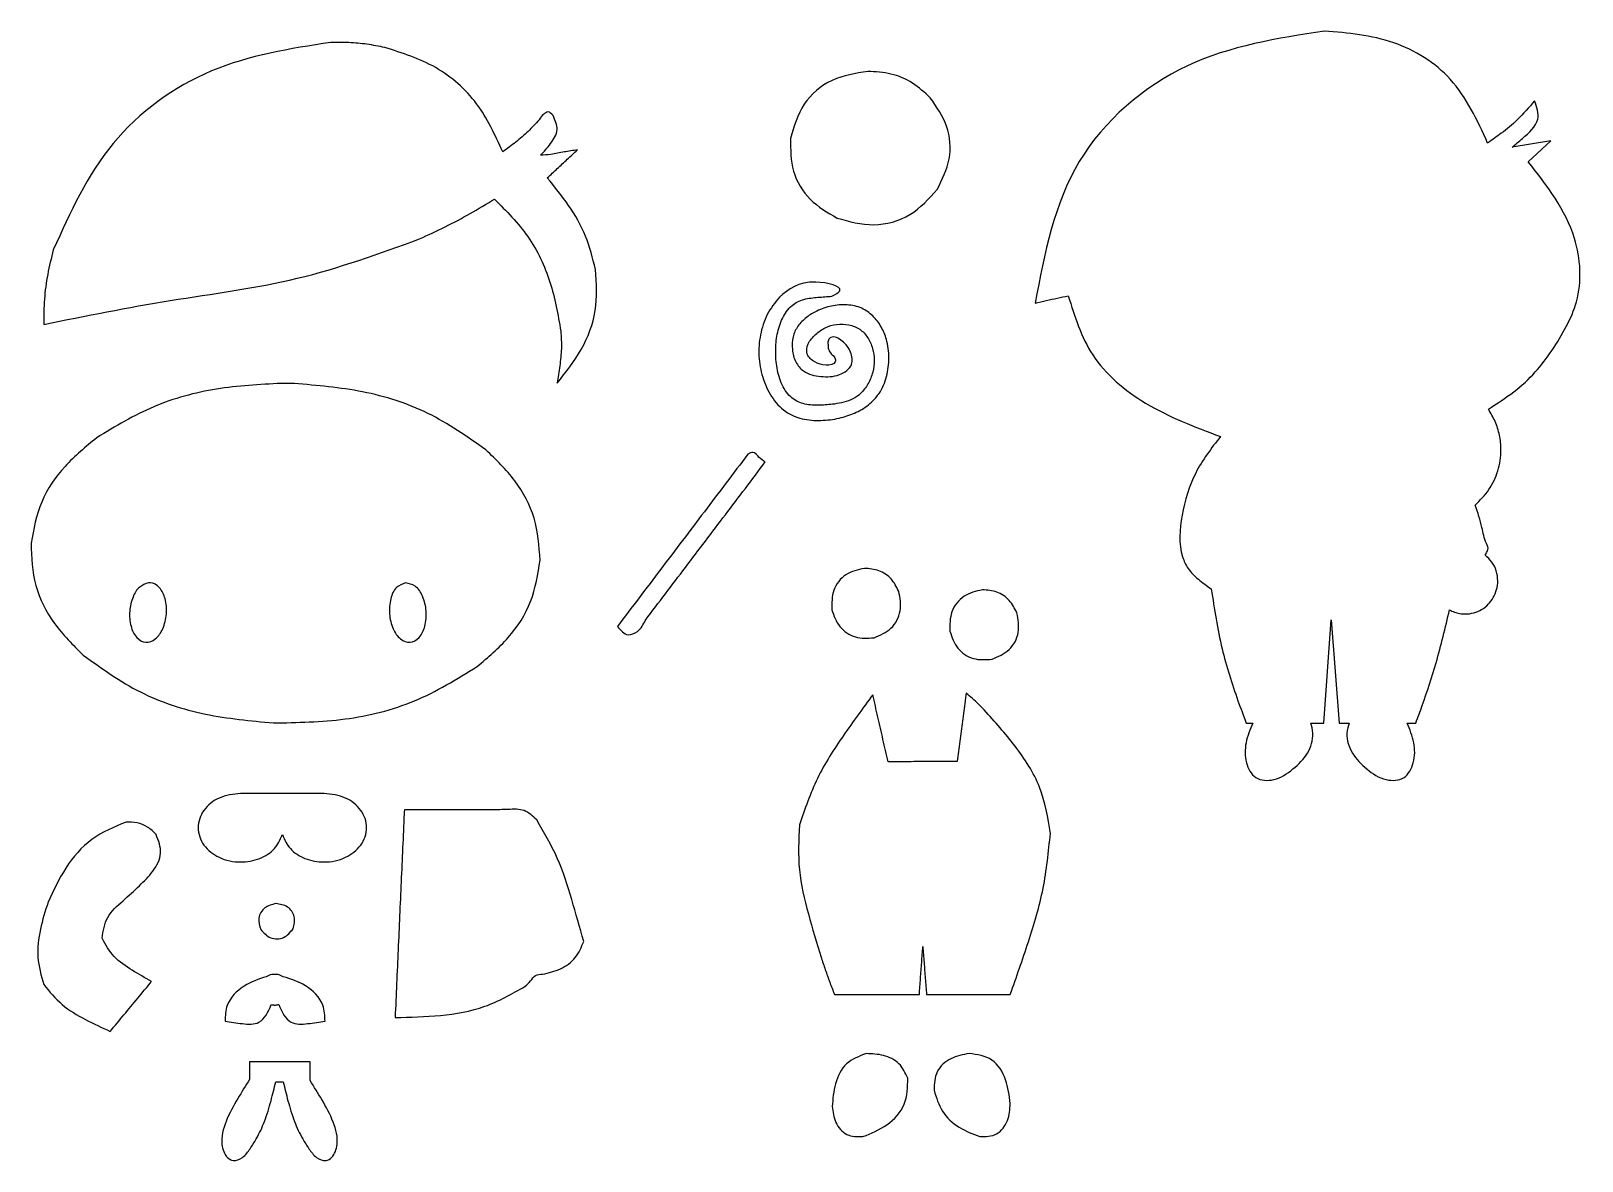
# Model space of a CAD drawing. Extents: x 19 to 582, y 210 to 621.
import ezdxf

# ---------------------------------------------------------------- set-up
doc = ezdxf.new("R2010")
doc.units = 0
doc.layers.add('Layer_1', color=7, linetype='CONTINUOUS')

msp = doc.modelspace()

# ---------------------------------------------------------------- linework, layer by layer
at = {"layer": 'Layer_1', "color": 7}
for points in [[(488.742706, 621.381189), (488.742706, 621.381189)], [(127.467706, 617.256185), (127.467706, 617.256185)], [(322.733066, 606.690717), (322.733066, 606.690717)], [(562.817706, 573.806193), (570.992706, 581.406193), (556.967706, 579.081193)], [(290.575506, 524.614196), (290.575506, 524.614196)], [(109.52485, 493.234764), (109.52485, 493.234764)], [(279.127042, 467.452724), (279.127042, 467.452724)], [(321.468842, 425.978908), (321.468842, 425.978908)], [(61.224848, 420.734764), (61.224848, 420.734764)], [(154.64985, 420.734764), (154.64985, 420.734764)], [(364.389338, 418.166404), (364.389338, 418.166404)], [(483.742706, 369.731196), (488.542706, 369.731196), (491.217706, 407.281196), (494.117706, 369.731196), (497.692706, 369.731196)], [(358.078418, 377.70262), (358.078418, 377.70262)], [(460.267706, 369.731196), (462.692706, 369.731196)], [(518.767706, 369.731196), (521.967706, 369.731196)], [(125.050802, 344.152276), (94.73385, 344.152276)], [(53.060562, 333.695476), (53.060562, 333.695476)], [(154.23913, 338.188308), (154.19985, 337.389276), (154.16417, 336.663308), (154.16413, 336.66334)], [(107.519914, 304.04282), (107.519914, 304.04282)], [(107.12485, 278.320476), (107.12485, 278.320476)], [(322.203418, 249.495476), (322.203418, 249.495476)], [(359.603418, 249.520476), (359.603418, 249.520476)], [(97.967706, 246.566908), (97.967706, 240.141908)], [(119.992706, 239.691908), (119.992706, 246.566908), (97.967706, 246.566908), (97.967706, 246.566908)], [(107.492706, 239.291908), (110.217706, 239.291908)]]:
    msp.add_lwpolyline(points, dxfattribs=at)
for points, knots in [([(488.742706, 621.381189), (471.631788, 618.71014), (437.055674, 613.312739), (393.766129, 576.127701), (387.012267, 540.496631), (383.592706, 522.456196)], [0, 0, 0, 0, 51.438765, 103.94256, 157.7889, 157.7889, 157.7889, 157.7889]), ([(548.067706, 580.631193), (544.284432, 588.934878), (537.056341, 604.799393), (514.010666, 619.182482), (497.282478, 620.638096), (488.742706, 621.381189)], [0, 0, 0, 0, 26.883166, 51.36134, 76.88985, 76.88985, 76.88985, 76.88985]), ([(127.467706, 617.256185), (112.680746, 614.937091), (83.127291, 610.302111), (45.169275, 582.699006), (32.79633, 555.408926), (26.617705, 541.781196)], [0, 0, 0, 0, 44.537582, 89.013526, 133.376774, 133.376774, 133.376774, 133.376774]), ([(147.142706, 615.381185), (144.989443, 615.810482), (140.673479, 616.670958), (134.081847, 617.260144), (129.672469, 617.257505), (127.467706, 617.256185)], [0, 0, 0, 0, 6.58355, 13.195952, 19.808797, 19.808797, 19.808797, 19.808797]), ([(190.017706, 577.456193), (187.240892, 583.538341), (181.700731, 595.673139), (166.212089, 609.351454), (153.505832, 613.369167), (147.142706, 615.381185)], [0, 0, 0, 0, 19.917297, 39.738, 59.621184, 59.621184, 59.621184, 59.621184]), ([(322.733066, 606.690717), (318.271073, 605.991298), (309.362508, 604.594879), (298.411534, 595.352783), (295.887382, 586.675739), (294.625402, 582.337549)], [0, 0, 0, 0, 13.395237, 26.744176, 40.091073, 40.091073, 40.091073, 40.091073]), ([(345.451626, 597.074605), (343.3781, 598.9981), (339.230011, 602.846054), (331.218945, 606.198848), (325.564573, 606.526593), (322.733066, 606.690717)], [0, 0, 0, 0, 8.442522, 16.889269, 25.361872, 25.361872, 25.361872, 25.361872]), ([(347.980162, 563.769381), (349.761366, 567.370637), (353.32483, 574.575285), (352.338469, 587.209472), (347.74508, 593.789321), (345.451626, 597.074605)], [0, 0, 0, 0, 11.908984, 23.825029, 35.707504, 35.707504, 35.707504, 35.707504]), ([(565.142706, 596.006193), (563.096469, 593.61757), (559.411604, 589.316137), (553.449611, 584.41909), (549.731096, 581.801921), (548.067706, 580.631193)], [0, 0, 0, 0, 9.4169, 16.957957, 23.061582, 23.061582, 23.061582, 23.061582]), ([(556.967706, 579.081193), (558.189335, 580.138668), (561.615, 583.104019), (567.746242, 588.325851), (565.926883, 593.692898), (565.142706, 596.006193)], [0, 0, 0, 0, 4.9596, 13.90761, 20.685951, 20.685951, 20.685951, 20.685951]), ([(203.242706, 589.131193), (201.927746, 587.678606), (199.290711, 584.765572), (194.812167, 580.907617), (191.616058, 578.60681), (190.017706, 577.456193)], [0, 0, 0, 0, 5.873675, 11.779127, 17.686775, 17.686775, 17.686775, 17.686775]), ([(208.317706, 590.631193), (207.735883, 591.276447), (206.662543, 592.466804), (204.492173, 590.965684), (203.694556, 589.794608), (203.242706, 589.131193)], [0, 0, 0, 0, 2.249813, 4.150429, 6.634163, 6.634163, 6.634163, 6.634163]), ([(203.767706, 576.231193), (205.020104, 577.562823), (207.528508, 580.22992), (210.645026, 585.411996), (209.079666, 588.922439), (208.317706, 590.631193)], [0, 0, 0, 0, 5.574509, 11.16508, 16.467276, 16.467276, 16.467276, 16.467276]), ([(294.625402, 582.337549), (294.633628, 578.307716), (294.650058, 570.258892), (301.153833, 559.415557), (308.073948, 555.37929), (311.533418, 553.3615)], [0, 0, 0, 0, 11.936522, 23.840931, 35.741297, 35.741297, 35.741297, 35.741297]), ([(217.142706, 578.156193), (215.565742, 577.918777), (212.335396, 577.432438), (207.926088, 576.418637), (205.010109, 576.287196), (203.767706, 576.231193)], [0, 0, 0, 0, 4.785118, 9.802114, 13.526556, 13.526556, 13.526556, 13.526556]), ([(571.567706, 505.306196), (575.093803, 510.971671), (582.743721, 523.263002), (581.275612, 550.247021), (569.632173, 565.108391), (562.817706, 573.806193)], [0, 0, 0, 0, 19.703387, 42.746788, 75.264787, 75.264787, 75.264787, 75.264787]), ([(223.717706, 534.656196), (222.692997, 538.777617), (220.642585, 547.024461), (214.246767, 558.164121), (208.877155, 564.709126), (206.192706, 567.981193)], [0, 0, 0, 0, 12.688619, 25.389554, 38.087109, 38.087109, 38.087109, 38.087109]), ([(159.749642, 545.754108), (162.865379, 547.19369), (169.098496, 550.073612), (178.190618, 554.918759), (184.059826, 558.477746), (186.992706, 560.256193)], [0, 0, 0, 0, 10.29543, 20.596286, 30.885043, 30.885043, 30.885043, 30.885043]), ([(186.992706, 560.256193), (191.312623, 555.929933), (199.987153, 547.242666), (207.948949, 530.314145), (210.07958, 518.250578), (211.142706, 512.231196)], [0, 0, 0, 0, 18.237509, 36.621494, 54.930039, 54.930039, 54.930039, 54.930039]), ([(311.533418, 553.3615), (315.953512, 552.13255), (324.787393, 549.676405), (338.770551, 553.572462), (344.913755, 560.374243), (347.980162, 563.769381)], [0, 0, 0, 0, 13.602833, 27.186256, 40.723807, 40.723807, 40.723807, 40.723807]), ([(23.142705, 514.706196), (38.431928, 517.778572), (69.026948, 523.926656), (115.660669, 529.736284), (145.06931, 540.420643), (159.749642, 545.754108)], [0, 0, 0, 0, 46.804337, 93.659416, 140.36186, 140.36186, 140.36186, 140.36186]), ([(26.617705, 541.781196), (25.880272, 538.82854), (24.405397, 532.923193), (23.230534, 523.841504), (23.171989, 517.752138), (23.142705, 514.706196)], [0, 0, 0, 0, 9.125612, 18.251334, 27.384612, 27.384612, 27.384612, 27.384612]), ([(209.842706, 493.331196), (212.948304, 497.279457), (219.142096, 505.153853), (224.744282, 519.57301), (224.059898, 529.628467), (223.717706, 534.656196)], [0, 0, 0, 0, 15.052558, 30.020762, 44.988965, 44.988965, 44.988965, 44.988965]), ([(309.660394, 524.943444), (310.917212, 525.629291), (315.486998, 528.123028), (299.558928, 532.044174), (293.976352, 527.426956), (290.575506, 524.614196)], [0, 0, 0, 0, 3.493937, 12.703944, 27.060364, 27.060364, 27.060364, 27.060364]), ([(290.575506, 524.614196), (288.980954, 522.587556), (285.751214, 518.482629), (283.426363, 510.912841), (282.819903, 503.114554), (284.253124, 495.427658), (287.37353, 488.380648), (292.297616, 482.747841), (298.884274, 479.997554), (305.634458, 479.547916), (312.08047, 480.357835), (317.97643, 482.245563), (323.065013, 485.167508), (327.34432, 489.66874), (329.81959, 495.736625), (330.651516, 502.501575), (329.910584, 508.724361), (327.7501, 513.913795), (324.747634, 517.907078), (320.492557, 520.966178), (315.120258, 522.081173), (309.496524, 521.560171), (304.475138, 519.90088), (300.337813, 517.355091), (297.180042, 514.24275), (295.200017, 510.129419), (295.108254, 505.52204), (296.17577, 501.018149), (299.668413, 496.82484), (305.752686, 495.470939), (312.051189, 495.631077), (317.63861, 499.341176), (316.652135, 505.07097), (314.04234, 508.515272), (310.066247, 510.8548), (308.15011, 508.939919), (308.29826, 507.319402), (308.319477, 505.565136), (309.370768, 503.901006), (310.923063, 502.876245), (311.166879, 500.140711), (306.961869, 499.565232), (303.556962, 500.68784), (300.070789, 503.538414), (300.807201, 508.010031), (303.630578, 511.100638), (307.156381, 513.699809), (311.427821, 514.904874), (315.803202, 514.745755), (319.940375, 513.221876), (322.908514, 509.977559), (324.577844, 505.99342), (325.287697, 501.640922), (324.706837, 497.18617), (322.945469, 493.028753), (320.489647, 489.621627), (317.337191, 487.418019), (314.035124, 486.276778), (309.965758, 485.598892), (305.24197, 485.168237), (299.926549, 485.367813), (294.681141, 487.651097), (291.231508, 492.671113), (289.534864, 498.743781), (289.067194, 505.006688), (289.609322, 511.167561), (291.39791, 516.902552), (294.604816, 521.734411), (299.556488, 524.100985), (304.590571, 524.533207), (307.980475, 524.807509), (309.660394, 524.943444)], [0, 0, 0, 0, 7.678515, 15.552713, 23.307944, 30.978519, 38.745819, 46.240547, 52.780254, 59.580849, 66.337749, 72.167396, 78.04829, 83.765636, 90.456029, 97.313146, 104.056649, 108.998653, 114.014292, 118.873782, 124.373872, 130.05736, 135.67159, 140.078842, 144.532393, 148.807033, 153.395588, 158.089907, 162.452633, 168.971854, 175.787836, 181.556113, 186.000126, 191.095348, 195.357203, 196.643832, 198.303846, 199.976443, 201.888592, 203.923185, 205.330787, 208.889713, 213.195935, 217.06557, 220.810042, 225.177298, 229.493253, 233.788162, 238.207086, 242.465798, 246.634831, 250.98709, 255.279913, 259.724365, 264.261751, 268.719584, 272.126553, 275.622973, 279.109676, 284.4842, 289.850095, 294.926641, 300.996085, 307.372274, 313.717315, 319.743002, 325.809658, 331.64606, 336.51953, 341.671091, 346.732077, 346.732077, 346.732077, 346.732077]), ([(383.592706, 522.456196), (384.934328, 522.770308), (387.604339, 523.395434), (391.606921, 524.260209), (394.267932, 524.80832), (395.592706, 525.081196)], [0, 0, 0, 0, 4.133643, 8.226513, 12.284272, 12.284272, 12.284272, 12.284272]), ([(395.592706, 525.081196), (397.952365, 517.574456), (402.959356, 501.645804), (424.190136, 483.921791), (441.618444, 477.4072), (450.917706, 473.931196)], [0, 0, 0, 0, 23.211554, 49.252906, 79.043033, 79.043033, 79.043033, 79.043033]), ([(211.142706, 512.231196), (211.262393, 510.117629), (211.501379, 505.897363), (210.786275, 499.587102), (210.157499, 495.418291), (209.842706, 493.331196)], [0, 0, 0, 0, 6.339542, 12.658485, 18.993759, 18.993759, 18.993759, 18.993759]), ([(548.317706, 483.881196), (551.46817, 485.901687), (557.596009, 489.831663), (565.545434, 497.00886), (569.596783, 502.590708), (571.567706, 505.306196)], [0, 0, 0, 0, 11.220891, 21.825296, 31.871534, 31.871534, 31.871534, 31.871534]), ([(109.52485, 493.234764), (101.630738, 492.81256), (85.856921, 491.968924), (62.700234, 485.752498), (49.176745, 477.570036), (42.424848, 473.484764)], [0, 0, 0, 0, 23.695862, 47.34848, 70.932303, 70.932303, 70.932303, 70.932303]), ([(114.24985, 493.184764), (113.725887, 493.197065), (112.676484, 493.221702), (111.10136, 493.237734), (110.050314, 493.235754), (109.52485, 493.234764)], [0, 0, 0, 0, 1.572312, 3.149052, 4.72544, 4.72544, 4.72544, 4.72544]), ([(183.89985, 469.059764), (177.07289, 473.864616), (163.4044, 483.484576), (139.18221, 491.0695), (122.564689, 492.479332), (114.24985, 493.184764)], [0, 0, 0, 0, 24.925332, 49.903862, 74.918967, 74.918967, 74.918967, 74.918967]), ([(543.542706, 448.956196), (545.318205, 450.750092), (548.872936, 454.341658), (552.110663, 461.388526), (553.164547, 468.280569), (552.524414, 474.383071), (550.994327, 479.441656), (549.206456, 482.407083), (548.317706, 483.881196)], [0, 0, 0, 0, 7.524239, 15.064299, 22.814085, 28.15895, 33.366459, 38.513904, 38.513904, 38.513904, 38.513904]), ([(450.917706, 473.931196), (447.623891, 469.647303), (441.019871, 461.058199), (436.599679, 445.796377), (435.493986, 433.342158), (439.07264, 425.556936), (442.941659, 421.795016), (446.002801, 419.613986), (447.592706, 418.481196)], [0, 0, 0, 0, 16.050353, 32.180578, 47.291216, 51.954503, 57.379835, 63.242769, 63.242769, 63.242769, 63.242769]), ([(42.424848, 473.484764), (38.415417, 470.197475), (30.406345, 463.630925), (21.391118, 450.471875), (19.479944, 440.228712), (18.524848, 435.109764)], [0, 0, 0, 0, 15.537277, 31.036621, 46.520037, 46.520037, 46.520037, 46.520037]), ([(203.57485, 428.984764), (203.218605, 434.134369), (202.505946, 444.436042), (194.951436, 458.351442), (187.585349, 465.488738), (183.89985, 469.059764)], [0, 0, 0, 0, 15.342712, 30.692758, 46.06328, 46.06328, 46.06328, 46.06328]), ([(285.473522, 464.651892), (284.723861, 465.123293), (283.164358, 466.103938), (281.349798, 468.768692), (279.759588, 467.827218), (279.127042, 467.452724)], [0, 0, 0, 0, 2.748328, 5.71728, 7.678298, 7.678298, 7.678298, 7.678298]), ([(279.127042, 467.452724), (273.856547, 460.496002), (263.315556, 446.582559), (247.504071, 425.712393), (236.963081, 411.79895), (231.692586, 404.842228)], [0, 0, 0, 0, 26.183333, 52.366663, 78.549996, 78.549996, 78.549996, 78.549996]), ([(241.903874, 407.142692), (246.744946, 413.532602), (256.427091, 426.312423), (270.950306, 445.482156), (280.63245, 458.26198), (285.473522, 464.651892)], [0, 0, 0, 0, 24.049997, 48.099997, 72.149999, 72.149999, 72.149999, 72.149999]), ([(547.167706, 430.806196), (547.28995, 431.013186), (547.536465, 431.430596), (547.857773, 432.082557), (548.541364, 433.212629), (546.813056, 436.245836), (546.057176, 441.59264), (544.469874, 446.241011), (543.542706, 448.956196)], [0, 0, 0, 0, 0.719325, 1.450567, 2.203991, 4.510224, 10.56132, 19.060159, 19.060159, 19.060159, 19.060159]), ([(18.524848, 435.109764), (18.740006, 429.91953), (19.170421, 419.536719), (26.486747, 405.374025), (33.795472, 398.097859), (37.449848, 394.459764)], [0, 0, 0, 0, 15.435657, 30.87828, 46.321007, 46.321007, 46.321007, 46.321007]), ([(180.74985, 390.259764), (184.673722, 393.602756), (192.518213, 400.28597), (201.178392, 413.606583), (202.776321, 423.860565), (203.57485, 428.984764)], [0, 0, 0, 0, 15.446327, 30.879851, 46.296569, 46.296569, 46.296569, 46.296569]), ([(534.217706, 410.856196), (534.797148, 410.569695), (535.965505, 409.992011), (537.891749, 409.50059), (541.28099, 409.194546), (546.120894, 410.522031), (550.632023, 415.110942), (552.075864, 420.535918), (551.356781, 425.045503), (549.766042, 428.365452), (548.03013, 429.996079), (547.167706, 430.806196)], [0, 0, 0, 0, 1.935015, 3.90166, 5.919775, 12.118813, 18.171216, 24.437431, 28.1425, 31.712785, 35.237853, 35.237853, 35.237853, 35.237853]), ([(321.468842, 425.978908), (319.115721, 425.44513), (314.402151, 424.375912), (309.581834, 418.187809), (309.631391, 413.346954), (309.65621, 410.922596)], [0, 0, 0, 0, 7.089081, 14.200238, 21.334531, 21.334531, 21.334531, 21.334531]), ([(334.009378, 417.588756), (333.188585, 419.197713), (331.552691, 422.404469), (326.858163, 425.572154), (323.268211, 425.843102), (321.468842, 425.978908)], [0, 0, 0, 0, 5.363389, 10.689581, 16.041904, 16.041904, 16.041904, 16.041904]), ([(61.224848, 420.734764), (61.301876, 420.739888), (61.457284, 420.750226), (61.69098, 420.748834), (63.073982, 420.680557), (65.742661, 419.010635), (67.60376, 414.654507), (68.017558, 409.361987), (66.778743, 404.199878), (64.269441, 400.190121), (60.172381, 398.453307), (56.396588, 400.812219), (54.52757, 405.156593), (54.11238, 410.36955), (55.274028, 415.292035), (57.532287, 419.388005), (60.084602, 420.318891), (61.224848, 420.734764)], [0, 0, 0, 0, 0.231524, 0.467109, 0.700671, 4.382412, 8.955521, 14.509742, 20.063415, 24.634212, 28.314017, 32.001468, 36.580065, 42.134847, 47.372239, 51.758518, 55.300431, 55.300431, 55.300431, 55.300431]), ([(154.64985, 420.734764), (155.893993, 420.459726), (158.683354, 419.843095), (161.229157, 415.545781), (162.46894, 410.480972), (162.047557, 405.155777), (160.178019, 400.812448), (156.40236, 398.453044), (152.305152, 400.191069), (149.796463, 404.195014), (148.554809, 409.384335), (148.978925, 414.57787), (150.809971, 419.222322), (153.465472, 420.268264), (154.64985, 420.734764)], [0, 0, 0, 0, 3.685924, 8.263814, 13.81905, 19.373832, 23.952429, 27.63988, 31.319685, 35.890482, 41.444154, 46.998376, 51.571485, 55.253226, 55.253226, 55.253226, 55.253226]), ([(324.993474, 400.719044), (327.214117, 401.665252), (331.655532, 403.557725), (335.322047, 410.467095), (334.447175, 415.213563), (334.009378, 417.588756)], [0, 0, 0, 0, 7.095032, 14.190479, 21.29765, 21.29765, 21.29765, 21.29765]), ([(364.389338, 418.166404), (362.036217, 417.632626), (357.322647, 416.563408), (352.50233, 410.375305), (352.551887, 405.53445), (352.576706, 403.110092)], [0, 0, 0, 0, 7.089081, 14.200238, 21.334531, 21.334531, 21.334531, 21.334531]), ([(376.929874, 409.776252), (376.109081, 411.385209), (374.473187, 414.591965), (369.778659, 417.75965), (366.188707, 418.030598), (364.389338, 418.166404)], [0, 0, 0, 0, 5.363389, 10.689581, 16.041904, 16.041904, 16.041904, 16.041904]), ([(447.592706, 418.481196), (448.702947, 411.191345), (450.807831, 397.370656), (455.977783, 381.298018), (459.269234, 372.423352), (460.267706, 369.731196)], [0, 0, 0, 0, 22.086884, 41.874103, 50.490393, 50.490393, 50.490393, 50.490393]), ([(231.692586, 404.842228), (232.887583, 403.42565), (234.940886, 400.991616), (239.815487, 403.01536), (241.130118, 405.613498), (241.903874, 407.142692)], [0, 0, 0, 0, 4.93619, 8.481605, 13.553551, 13.553551, 13.553551, 13.553551]), ([(309.65621, 410.922596), (310.407542, 408.755075), (311.913672, 404.410036), (318.076055, 400.249184), (322.686845, 400.562368), (324.993474, 400.719044)], [0, 0, 0, 0, 6.764189, 13.559573, 20.362236, 20.362236, 20.362236, 20.362236]), ([(367.91397, 392.90654), (370.134613, 393.852748), (374.576028, 395.745221), (378.242543, 402.654591), (377.367671, 407.401059), (376.929874, 409.776252)], [0, 0, 0, 0, 7.095032, 14.190479, 21.29765, 21.29765, 21.29765, 21.29765]), ([(521.967706, 369.731196), (522.749381, 371.857816), (525.408463, 379.092097), (529.911916, 392.695283), (532.692835, 404.424614), (534.217706, 410.856196)], [0, 0, 0, 0, 6.797583, 23.123842, 42.944276, 42.944276, 42.944276, 42.944276]), ([(352.576706, 403.110092), (353.328038, 400.942571), (354.834168, 396.597532), (360.996551, 392.43668), (365.607341, 392.749864), (367.91397, 392.90654)], [0, 0, 0, 0, 6.764189, 13.559573, 20.362236, 20.362236, 20.362236, 20.362236]), ([(37.449848, 394.459764), (44.200874, 389.598013), (57.720024, 379.862198), (81.793294, 372.075724), (98.344462, 370.532049), (106.62485, 369.759764)], [0, 0, 0, 0, 24.838038, 49.738985, 74.668858, 74.668858, 74.668858, 74.668858]), ([(106.62485, 369.759764), (115.33507, 369.908425), (132.744826, 370.205564), (158.473142, 376.556495), (173.330987, 385.696133), (180.74985, 390.259764)], [0, 0, 0, 0, 26.110277, 52.188525, 78.196242, 78.196242, 78.196242, 78.196242]), ([(324.553418, 380.02762), (320.949302, 375.131782), (313.740562, 365.339417), (303.788732, 349.946921), (299.843309, 338.435507), (297.878418, 332.70262)], [0, 0, 0, 0, 18.256448, 36.515463, 54.630272, 54.630272, 54.630272, 54.630272]), ([(330.103418, 355.62762), (329.48586, 358.33853), (328.250743, 363.760352), (326.38907, 371.891033), (325.165302, 377.315426), (324.553418, 380.02762)], [0, 0, 0, 0, 8.341087, 16.682178, 25.023249, 25.023249, 25.023249, 25.023249]), ([(365.078418, 374.47762), (364.373292, 375.191134), (362.963079, 376.618125), (360.774548, 378.694187), (359.228515, 379.981987), (358.453418, 380.62762)], [0, 0, 0, 0, 3.009528, 6.018893, 9.044502, 9.044502, 9.044502, 9.044502]), ([(358.078418, 377.70262), (357.758973, 375.263731), (357.120083, 370.385953), (356.161753, 363.069286), (355.522863, 358.191508), (355.203418, 355.75262)], [0, 0, 0, 0, 7.37916, 14.758322, 22.137482, 22.137482, 22.137482, 22.137482]), ([(389.103418, 329.60262), (388.173275, 335.323359), (386.304097, 346.819532), (376.60198, 361.583291), (368.915683, 370.183899), (365.078418, 374.47762)], [0, 0, 0, 0, 17.205807, 34.576115, 51.893316, 51.893316, 51.893316, 51.893316]), ([(462.692706, 369.731196), (461.714619, 367.374917), (459.796982, 362.755196), (459.736347, 355.57362), (463.155691, 348.86609), (471.157181, 348.499149), (477.375369, 352.823088), (482.145962, 357.452852), (484.229311, 362.22302), (484.779751, 366.062798), (484.083386, 368.526091), (483.742706, 369.731196)], [0, 0, 0, 0, 7.584238, 14.869663, 21.177504, 27.769294, 35.738908, 43.574423, 47.305418, 51.191635, 54.913892, 54.913892, 54.913892, 54.913892]), ([(497.692706, 369.731196), (497.354359, 368.525797), (496.662459, 366.060826), (497.227215, 362.222286), (499.315786, 357.456182), (504.075848, 352.824915), (510.286616, 348.497618), (518.281435, 348.869597), (521.703486, 355.57161), (521.658916, 362.753967), (519.744163, 367.374756), (518.767706, 369.731196)], [0, 0, 0, 0, 3.720796, 7.608808, 11.341411, 19.172553, 27.131651, 33.717002, 40.027994, 47.313757, 54.895834, 54.895834, 54.895834, 54.895834]), ([(355.203418, 355.75262), (352.414529, 355.738728), (346.836751, 355.710944), (338.470085, 355.669282), (332.892307, 355.641507), (330.103418, 355.62762)], [0, 0, 0, 0, 8.36677, 16.733541, 25.100311, 25.100311, 25.100311, 25.100311]), ([(94.73385, 344.152276), (92.04809, 343.832619), (86.965411, 343.227682), (80.940582, 338.503252), (78.462425, 331.672126), (80.941108, 324.791537), (86.962341, 320.241181), (94.44028, 318.69078), (101.559004, 320.023947), (107.368076, 323.515711), (109.07424, 327.321974), (109.89233, 329.147044)], [0, 0, 0, 0, 7.991144, 15.122881, 21.768006, 28.409986, 35.53786, 43.528298, 50.58475, 56.967858, 62.847958, 62.847958, 62.847958, 62.847958]), ([(109.89233, 329.147044), (110.710422, 327.321974), (112.416589, 323.515712), (118.225627, 320.023943), (125.345561, 318.690595), (132.825663, 320.242105), (138.851857, 324.789736), (141.336942, 331.672129), (138.852377, 338.505031), (132.822618, 343.226904), (127.737509, 343.832376), (125.050802, 344.152276)], [0, 0, 0, 0, 5.880099, 12.263207, 19.319653, 27.31333, 34.445991, 41.089024, 47.735201, 54.871723, 62.866106, 62.866106, 62.866106, 62.866106]), ([(202.38913, 334.46334), (200.957768, 335.847979), (198.061029, 338.650162), (191.887124, 338.219816), (188.02647, 338.186211), (186.08913, 338.169348)], [0, 0, 0, 0, 5.708482, 11.55262, 17.439378, 17.439378, 17.439378, 17.439378]), ([(53.060562, 333.695476), (48.727034, 331.899887), (40.014187, 328.289735), (30.627168, 317.296013), (26.697801, 308.808801), (24.735562, 304.570476)], [0, 0, 0, 0, 13.903711, 27.954342, 41.970049, 41.970049, 41.970049, 41.970049]), ([(63.985562, 329.220476), (63.019596, 330.179158), (61.078693, 332.105426), (57.158314, 333.645588), (54.424689, 333.678868), (53.060562, 333.695476)], [0, 0, 0, 0, 4.053366, 8.144379, 12.219344, 12.219344, 12.219344, 12.219344]), ([(154.16413, 336.66334), (153.800286, 328.43556), (153.0726, 311.98), (151.981908, 287.296623), (151.253389, 270.841101), (150.88913, 262.61334)], [0, 0, 0, 0, 24.707463, 49.414925, 74.122386, 74.122386, 74.122386, 74.122386]), ([(186.08913, 338.169348), (182.550241, 338.171585), (175.472463, 338.176059), (164.855797, 338.183197), (157.778019, 338.186604), (154.23913, 338.188308)], [0, 0, 0, 0, 10.616668, 21.233338, 31.850006, 31.850006, 31.850006, 31.850006]), ([(219.46413, 290.31334), (218.030922, 295.401133), (215.162485, 305.583894), (210.405712, 320.781738), (205.053787, 329.915668), (202.38913, 334.46334)], [0, 0, 0, 0, 15.872697, 31.767777, 47.529119, 47.529119, 47.529119, 47.529119]), ([(297.878418, 332.70262), (297.608964, 327.241058), (297.068512, 316.286608), (300.980601, 300.238462), (304.146511, 289.78893), (305.728402, 284.567676)], [0, 0, 0, 0, 16.31981, 32.733227, 49.124593, 49.124593, 49.124593, 49.124593]), ([(57.939554, 310.57254), (59.641619, 312.222712), (63.039841, 315.517331), (66.671097, 322.35947), (64.873759, 326.951311), (63.985562, 329.220476)], [0, 0, 0, 0, 7.178716, 14.332519, 21.321506, 21.321506, 21.321506, 21.321506]), ([(374.503418, 271.00262), (376.75239, 277.3506), (381.251066, 290.048622), (387.079647, 309.475647), (388.429487, 322.900183), (389.103418, 329.60262)], [0, 0, 0, 0, 20.216086, 40.438741, 60.602242, 60.602242, 60.602242, 60.602242]), ([(44.335562, 291.445476), (44.761519, 294.117927), (45.63307, 299.586033), (52.056458, 305.057016), (55.989158, 308.744003), (57.939554, 310.57254)], [0, 0, 0, 0, 7.863642, 16.089805, 24.183556, 24.183556, 24.183556, 24.183556]), ([(24.735562, 304.570476), (23.70464, 301.33118), (21.637195, 294.834993), (20.368925, 284.505745), (22.218627, 277.913426), (23.135562, 274.645476)], [0, 0, 0, 0, 10.211575, 20.478623, 30.571423, 30.571423, 30.571423, 30.571423]), ([(107.519914, 304.04282), (106.093109, 303.702687), (103.24408, 303.023512), (100.734097, 298.811676), (101.622756, 296.007278), (102.066954, 294.605492)], [0, 0, 0, 0, 4.278367, 8.542998, 12.805119, 12.805119, 12.805119, 12.805119]), ([(113.802954, 294.91198), (114.171453, 296.385638), (114.901481, 299.305077), (111.981586, 303.402557), (109.018992, 303.827698), (107.519914, 304.04282)], [0, 0, 0, 0, 4.390481, 8.697905, 13.110001, 13.110001, 13.110001, 13.110001]), ([(102.066954, 294.605492), (103.149454, 293.408881), (105.315812, 291.014157), (110.751476, 291.157624), (112.786718, 293.661664), (113.802954, 294.91198)], [0, 0, 0, 0, 4.67502, 9.355904, 14.024064, 14.024064, 14.024064, 14.024064]), ([(62.335562, 275.695476), (59.993563, 277.048088), (55.292636, 279.763091), (48.342141, 284.310511), (45.659289, 289.088166), (44.335562, 291.445476)], [0, 0, 0, 0, 8.149204, 16.35732, 24.35166, 24.35166, 24.35166, 24.35166]), ([(204.51413, 278.38834), (206.724696, 278.886515), (211.149952, 279.883795), (216.88027, 284.051179), (218.610156, 288.243676), (219.46413, 290.31334)], [0, 0, 0, 0, 6.773577, 13.559787, 20.176026, 20.176026, 20.176026, 20.176026]), ([(341.478418, 271.00262), (341.615004, 272.944448), (341.888177, 276.828109), (342.310762, 282.652686), (342.589199, 286.535976), (342.728418, 288.47762)], [0, 0, 0, 0, 5.839876, 11.679766, 17.519653, 17.519653, 17.519653, 17.519653]), ([(342.728418, 288.47762), (342.87786, 286.535906), (343.176745, 282.652474), (343.613967, 276.826486), (343.923601, 272.943903), (344.078418, 271.00262)], [0, 0, 0, 0, 5.842369, 11.684749, 17.527081, 17.527081, 17.527081, 17.527081]), ([(305.728402, 284.567676), (306.237778, 283.051154), (307.257033, 280.016613), (308.87531, 275.491396), (310.027036, 272.499776), (310.603418, 271.00262)], [0, 0, 0, 0, 4.799302, 9.603339, 14.416033, 14.416033, 14.416033, 14.416033]), ([(104.04985, 277.470476), (101.278085, 276.545546), (95.572685, 274.641671), (89.370257, 268.393327), (89.138724, 263.264277), (89.04985, 261.295476)], [0, 0, 0, 0, 8.780374, 18.073523, 23.863057, 23.863057, 23.863057, 23.863057]), ([(107.12485, 278.320476), (106.75638, 278.300421), (106.030233, 278.260899), (104.983616, 277.967858), (104.358675, 277.634975), (104.04985, 277.470476)], [0, 0, 0, 0, 1.104995, 2.177624, 3.225513, 3.225513, 3.225513, 3.225513]), ([(110.19985, 277.470476), (109.891118, 277.635833), (109.267183, 277.970013), (108.219939, 278.262095), (107.493865, 278.300803), (107.12485, 278.320476)], [0, 0, 0, 0, 1.048757, 2.119494, 3.226081, 3.226081, 3.226081, 3.226081]), ([(125.42485, 261.295476), (125.325024, 263.287536), (125.065155, 268.473294), (118.786909, 274.773318), (112.999928, 276.590984), (110.19985, 277.470476)], [0, 0, 0, 0, 5.862062, 15.260199, 24.070495, 24.070495, 24.070495, 24.070495]), ([(198.16413, 273.98834), (198.841304, 274.597281), (200.169984, 275.792084), (201.673669, 278.311145), (203.566916, 278.362597), (204.51413, 278.38834)], [0, 0, 0, 0, 2.76034, 5.416054, 8.075087, 8.075087, 8.075087, 8.075087]), ([(23.135562, 274.645476), (25.248468, 272.067878), (29.497979, 266.883772), (38.251764, 261.79006), (44.293633, 258.97576), (47.310562, 257.570476)], [0, 0, 0, 0, 9.921107, 19.953492, 29.959311, 29.959311, 29.959311, 29.959311]), ([(47.310562, 257.570476), (48.975751, 259.587867), (52.306149, 263.622672), (57.321776, 269.658301), (60.664302, 273.683086), (62.335562, 275.695476)], [0, 0, 0, 0, 7.847575, 15.695236, 23.542874, 23.542874, 23.542874, 23.542874]), ([(150.88913, 262.61334), (156.375183, 262.754021), (167.348418, 263.035412), (183.829977, 265.768056), (193.399348, 271.255855), (198.16413, 273.98834)], [0, 0, 0, 0, 16.48911, 32.981616, 49.337481, 49.337481, 49.337481, 49.337481]), ([(310.603418, 271.00262), (314.033973, 271.00262), (320.895085, 271.00262), (331.186751, 271.00262), (338.047863, 271.00262), (341.478418, 271.00262)], [0, 0, 0, 0, 10.291666, 20.583334, 30.875, 30.875, 30.875, 30.875]), ([(344.078418, 271.00262), (347.458973, 271.00262), (354.220085, 271.00262), (364.361751, 271.00262), (371.122863, 271.00262), (374.503418, 271.00262)], [0, 0, 0, 0, 10.141666, 20.283334, 30.425, 30.425, 30.425, 30.425]), ([(89.04985, 261.295476), (91.106845, 260.95901), (95.094487, 260.306745), (102.64997, 259.923339), (104.709428, 264.647264), (105.87485, 267.320476)], [0, 0, 0, 0, 6.405772, 12.418081, 20.255438, 20.255438, 20.255438, 20.255438]), ([(105.87485, 267.320476), (106.010315, 267.293437), (106.283561, 267.238897), (106.700826, 267.18486), (107.152026, 267.162529), (107.627552, 267.187523), (108.120948, 267.256092), (108.440549, 267.332427), (108.59985, 267.370476)], [0, 0, 0, 0, 0.414333, 0.83575, 1.260999, 1.767794, 2.261988, 2.753107, 2.753107, 2.753107, 2.753107]), ([(108.59985, 267.370476), (109.760039, 264.681907), (111.807027, 259.93831), (119.377061, 260.303374), (123.366315, 260.957786), (125.42485, 261.295476)], [0, 0, 0, 0, 7.866461, 13.879249, 20.290089, 20.290089, 20.290089, 20.290089]), ([(322.203418, 249.495476), (319.58726, 248.538793), (314.275671, 246.596439), (310.452277, 238.564372), (310.019597, 233.067079), (309.803418, 230.320476)], [0, 0, 0, 0, 8.069665, 16.383854, 24.685692, 24.685692, 24.685692, 24.685692]), ([(337.253418, 240.545476), (336.364927, 242.465211), (334.561735, 246.361316), (328.488814, 249.241321), (324.286964, 249.411226), (322.203418, 249.495476)], [0, 0, 0, 0, 6.179686, 12.541674, 18.799279, 18.799279, 18.799279, 18.799279]), ([(359.603418, 249.520476), (357.318215, 249.106302), (352.781268, 248.28402), (347.07322, 243.274069), (346.910131, 238.541599), (346.828418, 236.170476)], [0, 0, 0, 0, 6.931497, 13.7615, 20.619782, 20.619782, 20.619782, 20.619782]), ([(374.503418, 231.370476), (374.145867, 234.258311), (373.433411, 240.012602), (368.562895, 248.300867), (362.57091, 249.116526), (359.603418, 249.520476)], [0, 0, 0, 0, 8.785842, 17.506642, 26.063086, 26.063086, 26.063086, 26.063086]), ([(97.967706, 240.141908), (96.527601, 237.828863), (93.43354, 232.859292), (89.231041, 225.322769), (87.346749, 218.36666), (88.474669, 213.890942), (89.685919, 211.661054), (92.346946, 210.096289), (95.855293, 211.672088), (98.199184, 214.904459), (100.983184, 219.233729), (103.662245, 225.055218), (105.783075, 232.103049), (106.943389, 236.982074), (107.492706, 239.291908)], [0, 0, 0, 0, 8.16125, 17.534428, 26.086131, 28.644326, 31.238839, 33.541189, 37.155459, 41.34405, 45.567758, 52.562381, 60.485395, 67.608584, 67.608584, 67.608584, 67.608584]), ([(110.217706, 239.291908), (110.766975, 236.98205), (111.927189, 232.102974), (114.048806, 225.055542), (116.725979, 219.231795), (119.517668, 214.902187), (121.874101, 211.673007), (125.386345, 210.095724), (128.049593, 211.6609), (129.260504, 213.891039), (130.371458, 218.291402), (128.575767, 225.094585), (124.495878, 232.516146), (121.432586, 237.397473), (119.992706, 239.691908)], [0, 0, 0, 0, 7.123188, 15.046202, 22.040825, 26.267998, 30.464535, 34.084963, 36.387315, 38.981828, 41.540022, 49.862714, 59.010816, 67.124698, 67.124698, 67.124698, 67.124698]), ([(320.953418, 219.320476), (323.953549, 220.53661), (329.969813, 222.975366), (337.05499, 230.650948), (337.187758, 237.271369), (337.253418, 240.545476)], [0, 0, 0, 0, 9.702447, 19.456642, 29.000361, 29.000361, 29.000361, 29.000361]), ([(346.828418, 236.170476), (347.638781, 233.516932), (349.273514, 228.163975), (355.647071, 222.272827), (360.84268, 220.30154), (363.428418, 219.320476)], [0, 0, 0, 0, 8.207859, 16.5576, 24.830127, 24.830127, 24.830127, 24.830127]), ([(363.428418, 219.320476), (365.588518, 219.353958), (369.919894, 219.421095), (374.137125, 225.057891), (374.380575, 229.253431), (374.503418, 231.370476)], [0, 0, 0, 0, 6.180768, 12.393514, 18.721489, 18.721489, 18.721489, 18.721489]), ([(309.803418, 230.320476), (310.03902, 228.319424), (310.505855, 224.35444), (314.8065, 219.291406), (318.904461, 219.310786), (320.953418, 219.320476)], [0, 0, 0, 0, 6.002709, 11.894065, 17.785287, 17.785287, 17.785287, 17.785287])]:
    msp.add_open_spline(points, degree=3, knots=knots, dxfattribs=at)
for points in [[(206.192706, 567.981193), (207.409469, 569.111645), (209.842996, 571.372548), (213.493273, 574.763917), (215.926228, 577.025435), (217.142706, 578.156193)], [(358.453418, 380.62762), (358.411751, 380.30262), (358.328418, 379.65262), (358.203418, 378.67762), (358.120085, 378.02762), (358.078418, 377.70262)]]:
    msp.add_open_spline(points, degree=3, dxfattribs=at)

doc.saveas('drawing.dxf')
